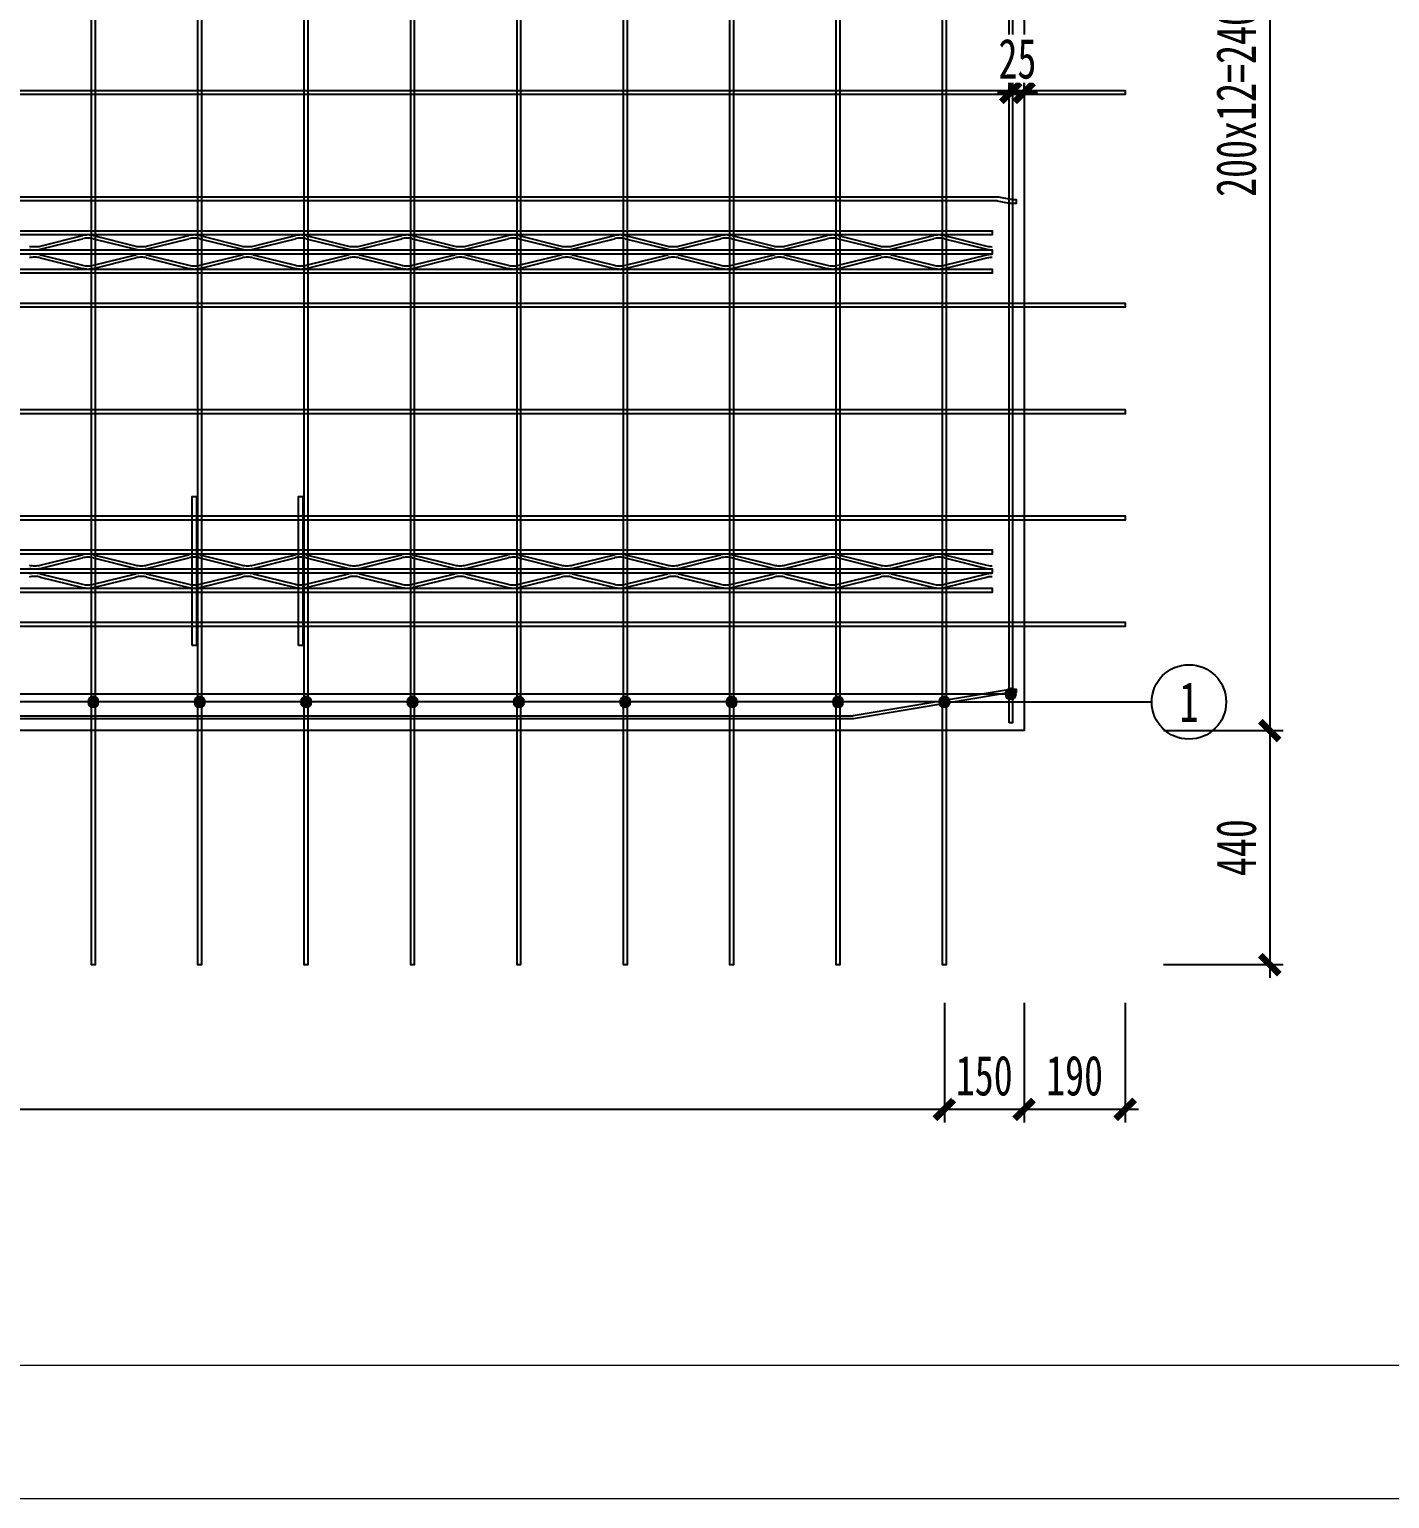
# Model space of a CAD drawing. Extents: x -524 to 129100, y -10500 to 1.
# Drawn here: x 120072 to 122630, y -10500 to -7737 of the extents above; entities that cross this region are included whole.
import ezdxf

# ---------------------------------------------------------------- set-up
doc = ezdxf.new("R2010")
doc.units = 0
doc.header["$LTSCALE"] = 250
doc.linetypes.add('BeePC_CENTER', pattern=[2, 1.25, -0.25, 0.25, -0.25])
doc.layers.get('0').update_dxf_attribs({"linetype": 'CONTINUOUS'})
doc.layers.get('Defpoints').update_dxf_attribs({"linetype": 'CONTINUOUS'})
for name, color, linetype in [('BeePC-CC', 171, 'CONTINUOUS'), ('BeePC-CCBZ', 110, 'CONTINUOUS'), ('BeePC-GJ-LEVEL', 141, 'CONTINUOUS'), ('BeePC-GJ-Truss', 185, 'CONTINUOUS'), ('BeePC-TONG-ZT', 50, 'CONTINUOUS')]:
    doc.layers.add(name, color=color, linetype=linetype)
doc.layers.add('G-ANNO-TTLB', color=7, linetype='CONTINUOUS', lineweight=9)
doc.layers.add('G-ANNO-TTLB-THIN', color=7, linetype='CONTINUOUS', lineweight=9)
doc.styles.add('BeePC_Dim', font='simfang.ttf', dxfattribs={"width": 0.7})
doc.styles.add('通用样式', font='simfang.ttf', dxfattribs={"width": 0.7})
doc.dimstyles.new('BeePC_DIM_25_25', dxfattribs={"dimtxt": 75, "dimasz": 25, "dimexe": 25, "dimexo": 0, "dimgap": 25, "dimtad": 1, "dimdec": 0, "dimzin": 0, "dimdsep": 46, "dimtxsty": 'BeePC_Dim', "dimblk": 'ARCHTICK', "dimcen": 0, "dimdle": 25, "dimclrt": 7, "dimadec": 0, "dimazin": 0, "dimtfac": 1, "dimtdec": 0, "dimtix": 1, "dimtmove": 2, "dimatfit": 3, "dimfxl": 250, "dimfxlon": 1, "dimtfill": 1, "dimtolj": 1, "dimtzin": 0, "dimarcsym": 0})

# ---------------------------------------------------------------- blocks, each defined once
blk = doc.blocks.new('A2-嗡嗡 - A2_嗡嗡-493291-DB1详图')
at = {"layer": 'G-ANNO-TTLB'}
blk.add_line((586.5, -513), (27.5, -513), dxfattribs=at)
at = {"layer": 'G-ANNO-TTLB-THIN'}
blk.add_line((2.5, -523), (596.5, -523), dxfattribs=at)
blk = doc.blocks.new('_ArchTick')
at = {"color": 0, "linetype": 'ByBlock', "const_width": 0.5}
blk.add_lwpolyline([(-0.71, -0.71), (0.71, 0.71)], dxfattribs=at)
blk = doc.blocks.new('*D213')
at = {"layer": 'BeePC-CCBZ', "color": 0, "lineweight": -2, "transparency": 16777216}
for p, q in [((114592.6, -9568), (114592.6, -9793)), ((121792.6, -9568), (121792.6, -9793)), ((114567.6, -9768), (121817.6, -9768))]:
    blk.add_line(p, q, dxfattribs=at)
at = {"layer": 'Defpoints', "color": 0, "transparency": 16777216}
for p in [(114592.6, -7503.7), (121792.6, -7856), (121792.6, -9768)]:
    blk.add_point(p, dxfattribs=at)
at = {"layer": 'BeePC-CCBZ', "color": 0, "lineweight": -2, "transparency": 16777216, "xscale": 25, "yscale": 25, "zscale": 25, "rotation": 180}
blk.add_blockref('_ArchTick', (114592.6, -9768), dxfattribs=at)
at = {"layer": 'BeePC-CCBZ', "color": 0, "lineweight": -2, "transparency": 16777216, "xscale": 25, "yscale": 25, "zscale": 25}
blk.add_blockref('_ArchTick', (121792.6, -9768), dxfattribs=at)
at = {"layer": 'BeePC-CCBZ', "color": 7, "linetype": 'BeePC_CENTER', "transparency": 16777216, "insert": (118192.6, -9705), "char_height": 75, "attachment_point": 5, "style": 'BeePC_Dim', "bg_fill": 3, "box_fill_scale": 1.1, "bg_fill_color": 256, "bg_fill_true_color": 13158600, "bg_fill_transparency": 0}
blk.add_mtext('\\A1;200x36=7200', dxfattribs=at)
blk = doc.blocks.new('*D214')
at = {"layer": 'BeePC-CCBZ', "color": 0, "lineweight": -2, "transparency": 16777216}
for p, q in [((121792.6, -9568), (121792.6, -9793)), ((121942.4, -9568), (121942.4, -9793)), ((121767.6, -9768), (121967.4, -9768))]:
    blk.add_line(p, q, dxfattribs=at)
at = {"layer": 'Defpoints', "color": 0, "transparency": 16777216}
for p in [(121792.6, -7856), (121942.4, -7856), (121942.4, -9768)]:
    blk.add_point(p, dxfattribs=at)
at = {"layer": 'BeePC-CCBZ', "color": 0, "lineweight": -2, "transparency": 16777216, "xscale": 25, "yscale": 25, "zscale": 25}
blk.add_blockref('_ArchTick', (121792.6, -9768), dxfattribs=at)
at = {"layer": 'BeePC-CCBZ', "color": 0, "lineweight": -2, "transparency": 16777216, "xscale": 25, "yscale": 25, "zscale": 25, "rotation": 180}
blk.add_blockref('_ArchTick', (121942.4, -9768), dxfattribs=at)
at = {"layer": 'BeePC-CCBZ', "color": 7, "linetype": 'BeePC_CENTER', "transparency": 16777216, "insert": (121867.5, -9705), "char_height": 75, "attachment_point": 5, "style": 'BeePC_Dim', "bg_fill": 3, "box_fill_scale": 1.1, "bg_fill_color": 256, "bg_fill_true_color": 13158600, "bg_fill_transparency": 0}
blk.add_mtext('\\A1;150', dxfattribs=at)
blk = doc.blocks.new('*D215')
at = {"layer": 'BeePC-CCBZ', "color": 0, "lineweight": -2, "transparency": 16777216}
for p, q in [((121942.4, -9568), (121942.4, -9793)), ((122132.4, -9568), (122132.4, -9793)), ((121917.4, -9768), (122157.4, -9768))]:
    blk.add_line(p, q, dxfattribs=at)
at = {"layer": 'Defpoints', "color": 0, "transparency": 16777216}
for p in [(122132.4, -6856), (121942.4, -7856), (122132.4, -9768)]:
    blk.add_point(p, dxfattribs=at)
at = {"layer": 'BeePC-CCBZ', "color": 0, "lineweight": -2, "transparency": 16777216, "xscale": 25, "yscale": 25, "zscale": 25, "rotation": 180}
blk.add_blockref('_ArchTick', (121942.4, -9768), dxfattribs=at)
at = {"layer": 'BeePC-CCBZ', "color": 0, "lineweight": -2, "transparency": 16777216, "xscale": 25, "yscale": 25, "zscale": 25}
blk.add_blockref('_ArchTick', (122132.4, -9768), dxfattribs=at)
at = {"layer": 'BeePC-CCBZ', "color": 7, "linetype": 'BeePC_CENTER', "transparency": 16777216, "insert": (122037.4, -9705), "char_height": 75, "attachment_point": 5, "style": 'BeePC_Dim', "bg_fill": 3, "box_fill_scale": 1.1, "bg_fill_color": 256, "bg_fill_true_color": 13158600, "bg_fill_transparency": 0}
blk.add_mtext('\\A1;190', dxfattribs=at)
blk = doc.blocks.new('*D217')
at = {"layer": 'BeePC-CCBZ', "color": 0, "lineweight": -2, "transparency": 16777216}
for p, q in [((122204.4, -6656), (122429.4, -6656)), ((122404.4, -6631), (122404.4, -9081)), ((122204.4, -9056), (122429.4, -9056))]:
    blk.add_line(p, q, dxfattribs=at)
at = {"layer": 'Defpoints', "color": 0, "transparency": 16777216}
for p in [(118182.6, -6656), (118182.6, -9056), (122404.4, -9056)]:
    blk.add_point(p, dxfattribs=at)
at = {"layer": 'BeePC-CCBZ', "color": 0, "lineweight": -2, "transparency": 16777216, "xscale": 25, "yscale": 25, "zscale": 25}
for p, rotation in [((122404.4, -6656), 90), ((122404.4, -9056), 270)]:
    blk.add_blockref('_ArchTick', p, dxfattribs=dict(at, rotation=rotation))
at = {"layer": 'BeePC-CCBZ', "color": 7, "linetype": 'BeePC_CENTER', "transparency": 16777216, "insert": (122341.5, -7856), "char_height": 75, "attachment_point": 5, "rotation": 90, "style": 'BeePC_Dim', "bg_fill": 3, "box_fill_scale": 1.1, "bg_fill_color": 256, "bg_fill_true_color": 13158600, "bg_fill_transparency": 0}
blk.add_mtext('\\A1;200x12=2400', dxfattribs=at)
blk = doc.blocks.new('*D218')
at = {"layer": 'BeePC-CCBZ', "color": 0, "lineweight": -2, "transparency": 16777216}
for p, q in [((122404.4, -9031), (122404.4, -9521)), ((122204.4, -9056), (122429.4, -9056)), ((122204.4, -9496), (122429.4, -9496))]:
    blk.add_line(p, q, dxfattribs=at)
at = {"layer": 'Defpoints', "color": 0, "transparency": 16777216}
for p in [(118182.6, -9056), (114792.6, -9496), (122404.4, -9496)]:
    blk.add_point(p, dxfattribs=at)
at = {"layer": 'BeePC-CCBZ', "color": 0, "lineweight": -2, "transparency": 16777216, "xscale": 25, "yscale": 25, "zscale": 25}
for p, rotation in [((122404.4, -9056), 90), ((122404.4, -9496), 270)]:
    blk.add_blockref('_ArchTick', p, dxfattribs=dict(at, rotation=rotation))
at = {"layer": 'BeePC-CCBZ', "color": 7, "linetype": 'BeePC_CENTER', "transparency": 16777216, "insert": (122341.5, -9276), "char_height": 75, "attachment_point": 5, "rotation": 90, "style": 'BeePC_Dim', "bg_fill": 3, "box_fill_scale": 1.1, "bg_fill_color": 256, "bg_fill_true_color": 13158600, "bg_fill_transparency": 0}
blk.add_mtext('\\A1;440', dxfattribs=at)
blk = doc.blocks.new('*D222')
at = {"layer": 'BeePC-CCBZ', "color": 0, "lineweight": -2, "transparency": 16777216}
for p, q in [((121917.4, -7856), (121917.4, -7831)), ((121942.4, -7856), (121942.4, -7831)), ((121892.4, -7856), (121967.4, -7856))]:
    blk.add_line(p, q, dxfattribs=at)
at = {"layer": 'Defpoints', "color": 0, "transparency": 16777216}
for p in [(121917.4, -7856), (121942.4, -7856), (121942.4, -7856)]:
    blk.add_point(p, dxfattribs=at)
at = {"layer": 'BeePC-CCBZ', "color": 0, "lineweight": -2, "transparency": 16777216, "xscale": 25, "yscale": 25, "zscale": 25}
blk.add_blockref('_ArchTick', (121917.4, -7856), dxfattribs=at)
at = {"layer": 'BeePC-CCBZ', "color": 0, "lineweight": -2, "transparency": 16777216, "xscale": 25, "yscale": 25, "zscale": 25, "rotation": 180}
blk.add_blockref('_ArchTick', (121942.4, -7856), dxfattribs=at)
at = {"layer": 'BeePC-CCBZ', "color": 7, "linetype": 'BeePC_CENTER', "transparency": 16777216, "insert": (121929.9, -7793), "char_height": 75, "attachment_point": 5, "style": 'BeePC_Dim', "bg_fill": 3, "box_fill_scale": 1.1, "bg_fill_color": 256, "bg_fill_true_color": 13158600, "bg_fill_transparency": 0}
blk.add_mtext('\\A1;25', dxfattribs=at)
blk = doc.blocks.new('BeePC_TagPoint')
h = blk.add_hatch(color=256)
edge = h.paths.add_edge_path(flags=0)
edge.add_arc((0, 0), 10, 0, 180)
edge.add_arc((0, 0), 10, 180, 360)
blk.add_lwpolyline([(10, 0, 1), (-10, 0, 1)], format="xyb", close=True)

msp = doc.modelspace()

# ---------------------------------------------------------------- block references
at = {"xscale": 25, "yscale": 25, "zscale": 25}
msp.add_blockref('A2-嗡嗡 - A2_嗡嗡-493291-DB1详图', (114187.5, 2575), dxfattribs=at)

# ---------------------------------------------------------------- next in the draw order: linework, layer by layer
for points in [[(120378.6, -8896), (120378.6, -8616), (120386.6, -8616), (120386.6, -8896), (120378.6, -8896)], [(120578.6, -8896), (120578.6, -8616), (120586.6, -8616), (120586.6, -8896), (120578.6, -8896)]]:
    msp.add_lwpolyline(points)
at = {"layer": 'BeePC-GJ-LEVEL'}
for points in [[(120188.6, -6185), (120188.6, -9496), (120196.6, -9496), (120196.6, -6185)], [(120388.6, -6185), (120388.6, -9496), (120396.6, -9496), (120396.6, -6185)], [(120588.6, -6185), (120588.6, -9496), (120596.6, -9496), (120596.6, -6185)], [(120788.6, -6185), (120788.6, -9496), (120796.6, -9496), (120796.6, -6185)], [(120988.6, -6185), (120988.6, -9496), (120996.6, -9496), (120996.6, -6185)], [(121188.6, -6185), (121188.6, -9496), (121196.6, -9496), (121196.6, -6185)], [(121388.6, -6185), (121388.6, -9496), (121396.6, -9496), (121396.6, -6185)], [(121588.6, -6185), (121588.6, -9496), (121596.6, -9496), (121596.6, -6185)], [(121788.6, -6185), (121788.6, -9496), (121796.6, -9496), (121796.6, -6185)], [(121914.4, -9041), (121914.4, -6671), (121920.4, -6671), (121920.4, -9041), (121914.4, -9041)], [(114282.8, -7852), (122132.4, -7852), (122132.4, -7860), (114282.8, -7860), (114282.8, -7852)], [(114282.8, -8252), (122132.4, -8252), (122132.4, -8260), (114282.8, -8260), (114282.8, -8252)], [(114282.8, -8452), (122132.4, -8452), (122132.4, -8460), (114282.8, -8460), (114282.8, -8452)], [(114282.8, -8652), (122132.4, -8652), (122132.4, -8660), (114282.8, -8660), (114282.8, -8652)], [(114282.8, -8852), (122132.4, -8852), (122132.4, -8860), (114282.8, -8860), (114282.8, -8852)]]:
    msp.add_lwpolyline(points, dxfattribs=at)
for points in [[(121919.7, -8057), (121927.4, -8057), (121927.4, -8065), (121919.7, -8065, -0.047142), (121915.2, -8064.5), (121892.7, -8060.2, 0.047142), (121889.7, -8060), (114282.8, -8060), (114282.8, -8052), (121889.7, -8052, -0.047142), (121894.2, -8052.4), (121916.7, -8056.7, 0.047142), (121919.7, -8057)], [(121621, -9027.8), (121916.1, -8978.2, -0.041652), (121919, -8978), (121927.4, -8978), (121927.4, -8984), (121919, -8984, 0.041652), (121917.1, -8984.1), (121622, -9033.7, -0.041652), (121619, -9034), (114996.5, -9034, -0.041652), (114993.6, -9033.7), (114698.5, -8984.1, 0.041652), (114696.5, -8984), (114437.8, -8984), (114437.8, -8978), (114696.5, -8978, -0.041652), (114699.5, -8978.2), (114994.6, -9027.8, 0.041652), (114996.5, -9028), (121619, -9028, 0.041652), (121621, -9027.8)]]:
    msp.add_lwpolyline(points, format="xyb", dxfattribs=at)
at = {"layer": 'BeePC-GJ-Truss'}
for points in [[(114482.6, -8116), (121882.6, -8116), (121882.6, -8124), (114482.6, -8124), (114482.6, -8116)], [(114482.6, -8152), (121882.6, -8152), (121882.6, -8160), (114482.6, -8160), (114482.6, -8152), (114486, -8151.8), (114489.2, -8151.5), (114492.8, -8150.8), (114572.4, -8131.1)], [(120092.8, -8144.8), (120172.4, -8125.1)], [(120092.8, -8150.8), (120172.4, -8131.1)], [(120192.8, -8125.1), (120272.4, -8144.8)], [(120192.8, -8131.1), (120272.4, -8150.8)], [(120292.8, -8144.8), (120372.4, -8125.1)], [(120292.8, -8150.8), (120372.4, -8131.1)], [(120392.8, -8125.1), (120472.4, -8144.8)], [(120392.8, -8131.1), (120472.4, -8150.8)], [(120492.8, -8144.8), (120572.4, -8125.1)], [(120492.8, -8150.8), (120572.4, -8131.1)], [(120592.8, -8125.1), (120672.4, -8144.8)], [(120592.8, -8131.1), (120672.4, -8150.8)], [(120692.8, -8144.8), (120772.4, -8125.1)], [(120692.8, -8150.8), (120772.4, -8131.1)], [(120792.8, -8125.1), (120872.4, -8144.8)], [(120792.8, -8131.1), (120872.4, -8150.8)], [(120892.8, -8144.8), (120972.4, -8125.1)], [(120892.8, -8150.8), (120972.4, -8131.1)], [(120992.8, -8125.1), (121072.4, -8144.8)], [(120992.8, -8131.1), (121072.4, -8150.8)], [(121092.8, -8144.8), (121172.4, -8125.1)], [(121092.8, -8150.8), (121172.4, -8131.1)], [(121192.8, -8125.1), (121272.4, -8144.8)], [(121192.8, -8131.1), (121272.4, -8150.8)], [(121292.8, -8144.8), (121372.4, -8125.1)], [(121292.8, -8150.8), (121372.4, -8131.1)], [(121392.8, -8125.1), (121472.4, -8144.8)], [(121392.8, -8131.1), (121472.4, -8150.8)], [(121492.8, -8144.8), (121572.4, -8125.1)], [(121492.8, -8150.8), (121572.4, -8131.1)], [(121592.8, -8125.1), (121672.4, -8144.8)], [(121592.8, -8131.1), (121672.4, -8150.8)], [(121692.8, -8144.8), (121772.4, -8125.1)], [(121692.8, -8150.8), (121772.4, -8131.1)], [(121792.8, -8125.1), (121872.4, -8144.8), (121875.5, -8145.5), (121878.6, -8145.9), (121882.6, -8146)], [(121792.8, -8131.1), (121872.4, -8150.8), (121876, -8151.5), (121879.2, -8151.8), (121882.6, -8152)], [(120092.8, -8161.1), (120172.4, -8180.8)], [(120092.8, -8167.1), (120172.4, -8186.8)], [(120192.8, -8180.8), (120272.4, -8161.1)], [(120192.8, -8186.8), (120272.4, -8167.1)], [(120292.8, -8161.1), (120372.4, -8180.8)], [(120292.8, -8167.1), (120372.4, -8186.8)], [(120392.8, -8180.8), (120472.4, -8161.1)], [(120392.8, -8186.8), (120472.4, -8167.1)], [(120492.8, -8161.1), (120572.4, -8180.8)], [(120492.8, -8167.1), (120572.4, -8186.8)], [(120592.8, -8180.8), (120672.4, -8161.1)], [(120592.8, -8186.8), (120672.4, -8167.1)], [(120692.8, -8161.1), (120772.4, -8180.8)], [(120692.8, -8167.1), (120772.4, -8186.8)], [(120792.8, -8180.8), (120872.4, -8161.1)], [(120792.8, -8186.8), (120872.4, -8167.1)], [(120892.8, -8161.1), (120972.4, -8180.8)], [(120892.8, -8167.1), (120972.4, -8186.8)], [(120992.8, -8180.8), (121072.4, -8161.1)], [(120992.8, -8186.8), (121072.4, -8167.1)], [(121092.8, -8161.1), (121172.4, -8180.8)], [(121092.8, -8167.1), (121172.4, -8186.8)], [(121192.8, -8180.8), (121272.4, -8161.1)], [(121192.8, -8186.8), (121272.4, -8167.1)], [(121292.8, -8161.1), (121372.4, -8180.8)], [(121292.8, -8167.1), (121372.4, -8186.8)], [(121392.8, -8180.8), (121472.4, -8161.1)], [(121392.8, -8186.8), (121472.4, -8167.1)], [(121492.8, -8161.1), (121572.4, -8180.8)], [(121492.8, -8167.1), (121572.4, -8186.8)], [(121592.8, -8180.8), (121672.4, -8161.1)], [(121592.8, -8186.8), (121672.4, -8167.1)], [(121692.8, -8161.1), (121772.4, -8180.8)], [(121692.8, -8167.1), (121772.4, -8186.8)], [(121792.8, -8180.8), (121872.4, -8161.1), (121876, -8160.5), (121879.2, -8160.1), (121882.6, -8160)], [(121792.8, -8186.8), (121872.4, -8167.1), (121876.1, -8166.3), (121879.3, -8166), (121882.6, -8166)], [(114482.6, -8188), (121882.6, -8188), (121882.6, -8196), (114482.6, -8196), (114482.6, -8188)], [(114482.6, -8716), (121882.6, -8716), (121882.6, -8724), (114482.6, -8724), (114482.6, -8716)], [(120092.8, -8744.8), (120172.4, -8725.1)], [(120192.8, -8725.1), (120272.4, -8744.8)], [(120292.8, -8744.8), (120372.4, -8725.1)], [(120392.8, -8725.1), (120472.4, -8744.8)], [(120492.8, -8744.8), (120572.4, -8725.1)], [(120592.8, -8725.1), (120672.4, -8744.8)], [(120692.8, -8744.8), (120772.4, -8725.1)], [(120792.8, -8725.1), (120872.4, -8744.8)], [(120892.8, -8744.8), (120972.4, -8725.1)], [(120992.8, -8725.1), (121072.4, -8744.8)], [(121092.8, -8744.8), (121172.4, -8725.1)], [(121192.8, -8725.1), (121272.4, -8744.8)], [(121292.8, -8744.8), (121372.4, -8725.1)], [(121392.8, -8725.1), (121472.4, -8744.8)], [(121492.8, -8744.8), (121572.4, -8725.1)], [(121592.8, -8725.1), (121672.4, -8744.8)], [(121692.8, -8744.8), (121772.4, -8725.1)], [(121792.8, -8725.1), (121872.4, -8744.8), (121875.5, -8745.5), (121878.6, -8745.9), (121882.6, -8746)], [(114482.6, -8752), (121882.6, -8752), (121882.6, -8760), (114482.6, -8760), (114482.6, -8752), (114486, -8751.8), (114489.2, -8751.5), (114492.8, -8750.8), (114572.4, -8731.1)], [(120092.8, -8750.8), (120172.4, -8731.1)], [(120192.8, -8731.1), (120272.4, -8750.8)], [(120292.8, -8750.8), (120372.4, -8731.1)], [(120392.8, -8731.1), (120472.4, -8750.8)], [(120492.8, -8750.8), (120572.4, -8731.1)], [(120592.8, -8731.1), (120672.4, -8750.8)], [(120692.8, -8750.8), (120772.4, -8731.1)], [(120792.8, -8731.1), (120872.4, -8750.8)], [(120892.8, -8750.8), (120972.4, -8731.1)], [(120992.8, -8731.1), (121072.4, -8750.8)], [(121092.8, -8750.8), (121172.4, -8731.1)], [(121192.8, -8731.1), (121272.4, -8750.8)], [(121292.8, -8750.8), (121372.4, -8731.1)], [(121392.8, -8731.1), (121472.4, -8750.8)], [(121492.8, -8750.8), (121572.4, -8731.1)], [(121592.8, -8731.1), (121672.4, -8750.8)], [(121692.8, -8750.8), (121772.4, -8731.1)], [(121792.8, -8731.1), (121872.4, -8750.8), (121876, -8751.5), (121879.2, -8751.8), (121882.6, -8752)], [(120092.8, -8761.1), (120172.4, -8780.8)], [(120092.8, -8767.1), (120172.4, -8786.8)], [(120192.8, -8780.8), (120272.4, -8761.1)], [(120192.8, -8786.8), (120272.4, -8767.1)], [(120292.8, -8761.1), (120372.4, -8780.8)], [(120292.8, -8767.1), (120372.4, -8786.8)], [(120392.8, -8780.8), (120472.4, -8761.1)], [(120392.8, -8786.8), (120472.4, -8767.1)], [(120492.8, -8761.1), (120572.4, -8780.8)], [(120492.8, -8767.1), (120572.4, -8786.8)], [(120592.8, -8780.8), (120672.4, -8761.1)], [(120592.8, -8786.8), (120672.4, -8767.1)], [(120692.8, -8761.1), (120772.4, -8780.8)], [(120692.8, -8767.1), (120772.4, -8786.8)], [(120792.8, -8780.8), (120872.4, -8761.1)], [(120792.8, -8786.8), (120872.4, -8767.1)], [(120892.8, -8761.1), (120972.4, -8780.8)], [(120892.8, -8767.1), (120972.4, -8786.8)], [(120992.8, -8780.8), (121072.4, -8761.1)], [(120992.8, -8786.8), (121072.4, -8767.1)], [(121092.8, -8761.1), (121172.4, -8780.8)], [(121092.8, -8767.1), (121172.4, -8786.8)], [(121192.8, -8780.8), (121272.4, -8761.1)], [(121192.8, -8786.8), (121272.4, -8767.1)], [(121292.8, -8761.1), (121372.4, -8780.8)], [(121292.8, -8767.1), (121372.4, -8786.8)], [(121392.8, -8780.8), (121472.4, -8761.1)], [(121392.8, -8786.8), (121472.4, -8767.1)], [(121492.8, -8761.1), (121572.4, -8780.8)], [(121492.8, -8767.1), (121572.4, -8786.8)], [(121592.8, -8780.8), (121672.4, -8761.1)], [(121592.8, -8786.8), (121672.4, -8767.1)], [(121692.8, -8761.1), (121772.4, -8780.8)], [(121692.8, -8767.1), (121772.4, -8786.8)], [(121792.8, -8780.8), (121872.4, -8761.1), (121876, -8760.5), (121879.2, -8760.1), (121882.6, -8760)], [(121792.8, -8786.8), (121872.4, -8767.1), (121876.1, -8766.3), (121879.3, -8766), (121882.6, -8766)], [(114482.6, -8788), (121882.6, -8788), (121882.6, -8796), (114482.6, -8796), (114482.6, -8788)]]:
    msp.add_lwpolyline(points, dxfattribs=at)
for centre, major_axis, start_param, end_param in [((120081.4, -8142.5), (12, 0), 3.861169, 4.813041), ((120083.8, -8142.5), (12, 0), 4.611737, 5.563609), ((120183.8, -8129.1), (18, 0), 1.635672, 2.256488), ((120181.4, -8133.4), (12, 0), 1.470144, 2.422017), ((120181.4, -8129.1), (18, 0), 0.885104, 1.50592), ((120183.8, -8133.4), (12, 0), 0.719576, 1.671449), ((120281.4, -8142.5), (12, 0), 3.861169, 4.813041), ((120283.8, -8142.5), (12, 0), 4.611737, 5.563609), ((120383.8, -8129.1), (18, 0), 1.635672, 2.256488), ((120381.4, -8133.4), (12, 0), 1.470144, 2.422017), ((120381.4, -8129.1), (18, 0), 0.885104, 1.50592), ((120383.8, -8133.4), (12, 0), 0.719576, 1.671449), ((120481.4, -8142.5), (12, 0), 3.861169, 4.813041), ((120483.8, -8142.5), (12, 0), 4.611737, 5.563609), ((120583.8, -8129.1), (18, 0), 1.635672, 2.256488), ((120581.4, -8133.4), (12, 0), 1.470144, 2.422017), ((120581.4, -8129.1), (18, 0), 0.885104, 1.50592), ((120583.8, -8133.4), (12, 0), 0.719576, 1.671449), ((120681.4, -8142.5), (12, 0), 3.861169, 4.813041), ((120683.8, -8142.5), (12, 0), 4.611737, 5.563609), ((120783.8, -8129.1), (18, 0), 1.635672, 2.256488), ((120781.4, -8133.4), (12, 0), 1.470144, 2.422017), ((120781.4, -8129.1), (18, 0), 0.885104, 1.50592), ((120783.8, -8133.4), (12, 0), 0.719576, 1.671449), ((120881.4, -8142.5), (12, 0), 3.861169, 4.813041), ((120883.8, -8142.5), (12, 0), 4.611737, 5.563609), ((120983.8, -8129.1), (18, 0), 1.635672, 2.256488), ((120981.4, -8133.4), (12, 0), 1.470144, 2.422017), ((120981.4, -8129.1), (18, 0), 0.885104, 1.50592), ((120983.8, -8133.4), (12, 0), 0.719576, 1.671449), ((121081.4, -8142.5), (12, 0), 3.861169, 4.813041), ((121083.8, -8142.5), (12, 0), 4.611737, 5.563609), ((121183.8, -8129.1), (18, 0), 1.635672, 2.256488), ((121181.4, -8133.4), (12, 0), 1.470144, 2.422017), ((121181.4, -8129.1), (18, 0), 0.885104, 1.50592), ((121183.8, -8133.4), (12, 0), 0.719576, 1.671449), ((121281.4, -8142.5), (12, 0), 3.861169, 4.813041), ((121283.8, -8142.5), (12, 0), 4.611737, 5.563609), ((121383.8, -8129.1), (18, 0), 1.635672, 2.256488), ((121381.4, -8133.4), (12, 0), 1.470144, 2.422017), ((121381.4, -8129.1), (18, 0), 0.885104, 1.50592), ((121383.8, -8133.4), (12, 0), 0.719576, 1.671449), ((121481.4, -8142.5), (12, 0), 3.861169, 4.813041), ((121483.8, -8142.5), (12, 0), 4.611737, 5.563609), ((121583.8, -8129.1), (18, 0), 1.635672, 2.256488), ((121581.4, -8133.4), (12, 0), 1.470144, 2.422017), ((121581.4, -8129.1), (18, 0), 0.885104, 1.50592), ((121583.8, -8133.4), (12, 0), 0.719576, 1.671449), ((121681.4, -8142.5), (12, 0), 3.861169, 4.813041), ((121683.8, -8142.5), (12, 0), 4.611737, 5.563609), ((121783.8, -8129.1), (18, 0), 1.635672, 2.256488), ((121781.4, -8133.4), (12, 0), 1.470144, 2.422017), ((121781.4, -8129.1), (18, 0), 0.885104, 1.50592), ((121783.8, -8133.4), (12, 0), 0.719576, 1.671449), ((120083.8, -8146.8), (18, 0), 4.026697, 4.647513), ((120083.8, -8165.1), (18, 0), 1.635672, 2.256488), ((120081.4, -8169.4), (12, 0), 1.470144, 2.422017), ((120081.4, -8146.8), (18, 0), 4.777265, 5.398081), ((120081.4, -8165.1), (18, 0), 0.885104, 1.50592), ((120083.8, -8169.4), (12, 0), 0.719576, 1.671449), ((120283.8, -8146.8), (18, 0), 4.026697, 4.647513), ((120283.8, -8165.1), (18, 0), 1.635672, 2.256488), ((120281.4, -8169.4), (12, 0), 1.470144, 2.422017), ((120281.4, -8146.8), (18, 0), 4.777265, 5.398081), ((120281.4, -8165.1), (18, 0), 0.885104, 1.50592), ((120283.8, -8169.4), (12, 0), 0.719576, 1.671449), ((120483.8, -8146.8), (18, 0), 4.026697, 4.647513), ((120483.8, -8165.1), (18, 0), 1.635672, 2.256488), ((120481.4, -8169.4), (12, 0), 1.470144, 2.422017), ((120481.4, -8146.8), (18, 0), 4.777265, 5.398081), ((120481.4, -8165.1), (18, 0), 0.885104, 1.50592), ((120483.8, -8169.4), (12, 0), 0.719576, 1.671449), ((120683.8, -8146.8), (18, 0), 4.026697, 4.647513), ((120683.8, -8165.1), (18, 0), 1.635672, 2.256488), ((120681.4, -8169.4), (12, 0), 1.470144, 2.422017), ((120681.4, -8146.8), (18, 0), 4.777265, 5.398081), ((120681.4, -8165.1), (18, 0), 0.885104, 1.50592), ((120683.8, -8169.4), (12, 0), 0.719576, 1.671449), ((120883.8, -8146.8), (18, 0), 4.026697, 4.647513), ((120883.8, -8165.1), (18, 0), 1.635672, 2.256488), ((120881.4, -8169.4), (12, 0), 1.470144, 2.422017), ((120881.4, -8146.8), (18, 0), 4.777265, 5.398081), ((120881.4, -8165.1), (18, 0), 0.885104, 1.50592), ((120883.8, -8169.4), (12, 0), 0.719576, 1.671449), ((121083.8, -8146.8), (18, 0), 4.026697, 4.647513), ((121083.8, -8165.1), (18, 0), 1.635672, 2.256488), ((121081.4, -8169.4), (12, 0), 1.470144, 2.422017), ((121081.4, -8146.8), (18, 0), 4.777265, 5.398081), ((121081.4, -8165.1), (18, 0), 0.885104, 1.50592), ((121083.8, -8169.4), (12, 0), 0.719576, 1.671449), ((121283.8, -8146.8), (18, 0), 4.026697, 4.647513), ((121283.8, -8165.1), (18, 0), 1.635672, 2.256488), ((121281.4, -8169.4), (12, 0), 1.470144, 2.422017), ((121281.4, -8146.8), (18, 0), 4.777265, 5.398081), ((121281.4, -8165.1), (18, 0), 0.885104, 1.50592), ((121283.8, -8169.4), (12, 0), 0.719576, 1.671449), ((121483.8, -8146.8), (18, 0), 4.026697, 4.647513), ((121483.8, -8165.1), (18, 0), 1.635672, 2.256488), ((121481.4, -8169.4), (12, 0), 1.470144, 2.422017), ((121481.4, -8146.8), (18, 0), 4.777265, 5.398081), ((121481.4, -8165.1), (18, 0), 0.885104, 1.50592), ((121483.8, -8169.4), (12, 0), 0.719576, 1.671449), ((121683.8, -8146.8), (18, 0), 4.026697, 4.647513), ((121683.8, -8165.1), (18, 0), 1.635672, 2.256488), ((121681.4, -8169.4), (12, 0), 1.470144, 2.422017), ((121681.4, -8146.8), (18, 0), 4.777265, 5.398081), ((121681.4, -8165.1), (18, 0), 0.885104, 1.50592), ((121683.8, -8169.4), (12, 0), 0.719576, 1.671449), ((120181.4, -8178.5), (12, 0), 3.861169, 4.813041), ((120183.8, -8182.8), (18, 0), 4.026697, 4.647513), ((120183.8, -8178.5), (12, 0), 4.611737, 5.563609), ((120181.4, -8182.8), (18, 0), 4.777265, 5.398081), ((120381.4, -8178.5), (12, 0), 3.861169, 4.813041), ((120383.8, -8182.8), (18, 0), 4.026697, 4.647513), ((120383.8, -8178.5), (12, 0), 4.611737, 5.563609), ((120381.4, -8182.8), (18, 0), 4.777265, 5.398081), ((120581.4, -8178.5), (12, 0), 3.861169, 4.813041), ((120583.8, -8182.8), (18, 0), 4.026697, 4.647513), ((120583.8, -8178.5), (12, 0), 4.611737, 5.563609), ((120581.4, -8182.8), (18, 0), 4.777265, 5.398081), ((120781.4, -8178.5), (12, 0), 3.861169, 4.813041), ((120783.8, -8182.8), (18, 0), 4.026697, 4.647513), ((120783.8, -8178.5), (12, 0), 4.611737, 5.563609), ((120781.4, -8182.8), (18, 0), 4.777265, 5.398081), ((120981.4, -8178.5), (12, 0), 3.861169, 4.813041), ((120983.8, -8182.8), (18, 0), 4.026697, 4.647513), ((120983.8, -8178.5), (12, 0), 4.611737, 5.563609), ((120981.4, -8182.8), (18, 0), 4.777265, 5.398081), ((121181.4, -8178.5), (12, 0), 3.861169, 4.813041), ((121183.8, -8182.8), (18, 0), 4.026697, 4.647513), ((121183.8, -8178.5), (12, 0), 4.611737, 5.563609), ((121181.4, -8182.8), (18, 0), 4.777265, 5.398081), ((121381.4, -8178.5), (12, 0), 3.861169, 4.813041), ((121383.8, -8182.8), (18, 0), 4.026697, 4.647513), ((121383.8, -8178.5), (12, 0), 4.611737, 5.563609), ((121381.4, -8182.8), (18, 0), 4.777265, 5.398081), ((121581.4, -8178.5), (12, 0), 3.861169, 4.813041), ((121583.8, -8182.8), (18, 0), 4.026697, 4.647513), ((121583.8, -8178.5), (12, 0), 4.611737, 5.563609), ((121581.4, -8182.8), (18, 0), 4.777265, 5.398081), ((121781.4, -8178.5), (12, 0), 3.861169, 4.813041), ((121783.8, -8182.8), (18, 0), 4.026697, 4.647513), ((121783.8, -8178.5), (12, 0), 4.611737, 5.563609), ((121781.4, -8182.8), (18, 0), 4.777265, 5.398081), ((120183.8, -8729.1), (18, 0), 1.635672, 2.256488), ((120181.4, -8729.1), (18, 0), 0.885104, 1.50592), ((120383.8, -8729.1), (18, 0), 1.635672, 2.256488), ((120381.4, -8729.1), (18, 0), 0.885104, 1.50592), ((120583.8, -8729.1), (18, 0), 1.635672, 2.256488), ((120581.4, -8729.1), (18, 0), 0.885104, 1.50592), ((120783.8, -8729.1), (18, 0), 1.635672, 2.256488), ((120781.4, -8729.1), (18, 0), 0.885104, 1.50592), ((120983.8, -8729.1), (18, 0), 1.635672, 2.256488), ((120981.4, -8729.1), (18, 0), 0.885104, 1.50592), ((121183.8, -8729.1), (18, 0), 1.635672, 2.256488), ((121181.4, -8729.1), (18, 0), 0.885104, 1.50592), ((121383.8, -8729.1), (18, 0), 1.635672, 2.256488), ((121381.4, -8729.1), (18, 0), 0.885104, 1.50592), ((121583.8, -8729.1), (18, 0), 1.635672, 2.256488), ((121581.4, -8729.1), (18, 0), 0.885104, 1.50592), ((121783.8, -8729.1), (18, 0), 1.635672, 2.256488), ((121781.4, -8729.1), (18, 0), 0.885104, 1.50592), ((120081.4, -8742.5), (12, 0), 3.861169, 4.813041), ((120083.8, -8746.8), (18, 0), 4.026697, 4.647513), ((120083.8, -8742.5), (12, 0), 4.611737, 5.563609), ((120081.4, -8746.8), (18, 0), 4.777265, 5.398081), ((120181.4, -8733.4), (12, 0), 1.470144, 2.422017), ((120183.8, -8733.4), (12, 0), 0.719576, 1.671449), ((120281.4, -8742.5), (12, 0), 3.861169, 4.813041), ((120283.8, -8746.8), (18, 0), 4.026697, 4.647513), ((120283.8, -8742.5), (12, 0), 4.611737, 5.563609), ((120281.4, -8746.8), (18, 0), 4.777265, 5.398081), ((120381.4, -8733.4), (12, 0), 1.470144, 2.422017), ((120383.8, -8733.4), (12, 0), 0.719576, 1.671449), ((120481.4, -8742.5), (12, 0), 3.861169, 4.813041), ((120483.8, -8746.8), (18, 0), 4.026697, 4.647513), ((120483.8, -8742.5), (12, 0), 4.611737, 5.563609), ((120481.4, -8746.8), (18, 0), 4.777265, 5.398081), ((120581.4, -8733.4), (12, 0), 1.470144, 2.422017), ((120583.8, -8733.4), (12, 0), 0.719576, 1.671449), ((120681.4, -8742.5), (12, 0), 3.861169, 4.813041), ((120683.8, -8746.8), (18, 0), 4.026697, 4.647513), ((120683.8, -8742.5), (12, 0), 4.611737, 5.563609), ((120681.4, -8746.8), (18, 0), 4.777265, 5.398081), ((120781.4, -8733.4), (12, 0), 1.470144, 2.422017), ((120783.8, -8733.4), (12, 0), 0.719576, 1.671449), ((120881.4, -8742.5), (12, 0), 3.861169, 4.813041), ((120883.8, -8746.8), (18, 0), 4.026697, 4.647513), ((120883.8, -8742.5), (12, 0), 4.611737, 5.563609), ((120881.4, -8746.8), (18, 0), 4.777265, 5.398081), ((120981.4, -8733.4), (12, 0), 1.470144, 2.422017), ((120983.8, -8733.4), (12, 0), 0.719576, 1.671449), ((121081.4, -8742.5), (12, 0), 3.861169, 4.813041), ((121083.8, -8746.8), (18, 0), 4.026697, 4.647513), ((121083.8, -8742.5), (12, 0), 4.611737, 5.563609), ((121081.4, -8746.8), (18, 0), 4.777265, 5.398081), ((121181.4, -8733.4), (12, 0), 1.470144, 2.422017), ((121183.8, -8733.4), (12, 0), 0.719576, 1.671449), ((121281.4, -8742.5), (12, 0), 3.861169, 4.813041), ((121283.8, -8746.8), (18, 0), 4.026697, 4.647513), ((121283.8, -8742.5), (12, 0), 4.611737, 5.563609), ((121281.4, -8746.8), (18, 0), 4.777265, 5.398081), ((121381.4, -8733.4), (12, 0), 1.470144, 2.422017), ((121383.8, -8733.4), (12, 0), 0.719576, 1.671449), ((121481.4, -8742.5), (12, 0), 3.861169, 4.813041), ((121483.8, -8746.8), (18, 0), 4.026697, 4.647513), ((121483.8, -8742.5), (12, 0), 4.611737, 5.563609), ((121481.4, -8746.8), (18, 0), 4.777265, 5.398081), ((121581.4, -8733.4), (12, 0), 1.470144, 2.422017), ((121583.8, -8733.4), (12, 0), 0.719576, 1.671449), ((121681.4, -8742.5), (12, 0), 3.861169, 4.813041), ((121683.8, -8746.8), (18, 0), 4.026697, 4.647513), ((121683.8, -8742.5), (12, 0), 4.611737, 5.563609), ((121681.4, -8746.8), (18, 0), 4.777265, 5.398081), ((121781.4, -8733.4), (12, 0), 1.470144, 2.422017), ((121783.8, -8733.4), (12, 0), 0.719576, 1.671449), ((120083.8, -8765.1), (18, 0), 1.635672, 2.256488), ((120081.4, -8769.4), (12, 0), 1.470144, 2.422017), ((120081.4, -8765.1), (18, 0), 0.885104, 1.50592), ((120083.8, -8769.4), (12, 0), 0.719576, 1.671449), ((120181.4, -8778.5), (12, 0), 3.861169, 4.813041), ((120183.8, -8778.5), (12, 0), 4.611737, 5.563609), ((120283.8, -8765.1), (18, 0), 1.635672, 2.256488), ((120281.4, -8769.4), (12, 0), 1.470144, 2.422017), ((120281.4, -8765.1), (18, 0), 0.885104, 1.50592), ((120283.8, -8769.4), (12, 0), 0.719576, 1.671449), ((120381.4, -8778.5), (12, 0), 3.861169, 4.813041), ((120383.8, -8778.5), (12, 0), 4.611737, 5.563609), ((120483.8, -8765.1), (18, 0), 1.635672, 2.256488), ((120481.4, -8769.4), (12, 0), 1.470144, 2.422017), ((120481.4, -8765.1), (18, 0), 0.885104, 1.50592), ((120483.8, -8769.4), (12, 0), 0.719576, 1.671449), ((120581.4, -8778.5), (12, 0), 3.861169, 4.813041), ((120583.8, -8778.5), (12, 0), 4.611737, 5.563609), ((120683.8, -8765.1), (18, 0), 1.635672, 2.256488), ((120681.4, -8769.4), (12, 0), 1.470144, 2.422017), ((120681.4, -8765.1), (18, 0), 0.885104, 1.50592), ((120683.8, -8769.4), (12, 0), 0.719576, 1.671449), ((120781.4, -8778.5), (12, 0), 3.861169, 4.813041), ((120783.8, -8778.5), (12, 0), 4.611737, 5.563609), ((120883.8, -8765.1), (18, 0), 1.635672, 2.256488), ((120881.4, -8769.4), (12, 0), 1.470144, 2.422017), ((120881.4, -8765.1), (18, 0), 0.885104, 1.50592), ((120883.8, -8769.4), (12, 0), 0.719576, 1.671449), ((120981.4, -8778.5), (12, 0), 3.861169, 4.813041), ((120983.8, -8778.5), (12, 0), 4.611737, 5.563609), ((121083.8, -8765.1), (18, 0), 1.635672, 2.256488), ((121081.4, -8769.4), (12, 0), 1.470144, 2.422017), ((121081.4, -8765.1), (18, 0), 0.885104, 1.50592), ((121083.8, -8769.4), (12, 0), 0.719576, 1.671449), ((121181.4, -8778.5), (12, 0), 3.861169, 4.813041), ((121183.8, -8778.5), (12, 0), 4.611737, 5.563609), ((121283.8, -8765.1), (18, 0), 1.635672, 2.256488), ((121281.4, -8769.4), (12, 0), 1.470144, 2.422017), ((121281.4, -8765.1), (18, 0), 0.885104, 1.50592), ((121283.8, -8769.4), (12, 0), 0.719576, 1.671449), ((121381.4, -8778.5), (12, 0), 3.861169, 4.813041), ((121383.8, -8778.5), (12, 0), 4.611737, 5.563609), ((121483.8, -8765.1), (18, 0), 1.635672, 2.256488), ((121481.4, -8769.4), (12, 0), 1.470144, 2.422017), ((121481.4, -8765.1), (18, 0), 0.885104, 1.50592), ((121483.8, -8769.4), (12, 0), 0.719576, 1.671449), ((121581.4, -8778.5), (12, 0), 3.861169, 4.813041), ((121583.8, -8778.5), (12, 0), 4.611737, 5.563609), ((121683.8, -8765.1), (18, 0), 1.635672, 2.256488), ((121681.4, -8769.4), (12, 0), 1.470144, 2.422017), ((121681.4, -8765.1), (18, 0), 0.885104, 1.50592), ((121683.8, -8769.4), (12, 0), 0.719576, 1.671449), ((121781.4, -8778.5), (12, 0), 3.861169, 4.813041), ((121783.8, -8778.5), (12, 0), 4.611737, 5.563609), ((120183.8, -8782.8), (18, 0), 4.026697, 4.647513), ((120181.4, -8782.8), (18, 0), 4.777265, 5.398081), ((120383.8, -8782.8), (18, 0), 4.026697, 4.647513), ((120381.4, -8782.8), (18, 0), 4.777265, 5.398081), ((120583.8, -8782.8), (18, 0), 4.026697, 4.647513), ((120581.4, -8782.8), (18, 0), 4.777265, 5.398081), ((120783.8, -8782.8), (18, 0), 4.026697, 4.647513), ((120781.4, -8782.8), (18, 0), 4.777265, 5.398081), ((120983.8, -8782.8), (18, 0), 4.026697, 4.647513), ((120981.4, -8782.8), (18, 0), 4.777265, 5.398081), ((121183.8, -8782.8), (18, 0), 4.026697, 4.647513), ((121181.4, -8782.8), (18, 0), 4.777265, 5.398081), ((121383.8, -8782.8), (18, 0), 4.026697, 4.647513), ((121381.4, -8782.8), (18, 0), 4.777265, 5.398081), ((121583.8, -8782.8), (18, 0), 4.026697, 4.647513), ((121581.4, -8782.8), (18, 0), 4.777265, 5.398081), ((121783.8, -8782.8), (18, 0), 4.026697, 4.647513), ((121781.4, -8782.8), (18, 0), 4.777265, 5.398081)]:
    msp.add_ellipse(centre, major_axis=major_axis, ratio=0.288551, start_param=start_param, end_param=end_param, dxfattribs=at)
at = {"layer": 'BeePC-TONG-ZT'}
msp.add_lwpolyline([(114672.8, -9006), (114422.8, -9006), (114422.8, -6656), (121942.4, -6656), (121942.4, -9056), (114672.8, -9056), (114672.8, -9006)], dxfattribs=at)

# ---------------------------------------------------------------- next in the draw order: dimensions: what is measured, and where the dimension line sits
at = {"layer": 'BeePC-CCBZ'}
dim = msp.add_linear_dim(base=(121792.6, -9768), p1=(114592.6, -7503.7), p2=(121792.6, -7856), angle=0, text='200x36=7200', dimstyle='BeePC_DIM_25_25', override={"dimfxl": 200}, dxfattribs=at)
dim.commit()
dim.dimension.update_dxf_attribs({"geometry": '*D213', "text_midpoint": (118192.6, -9705)})

# ---------------------------------------------------------------- next in the draw order: dimensions: what is measured, and where the dimension line sits
dim = msp.add_linear_dim(base=(121942.4, -9768), p1=(121792.6, -7856), p2=(121942.4, -7856), angle=0, dimstyle='BeePC_DIM_25_25', override={"dimfxl": 200}, dxfattribs=at)
dim.commit()
dim.dimension.update_dxf_attribs({"geometry": '*D214', "text_midpoint": (121867.5, -9705)})

# ---------------------------------------------------------------- next in the draw order: dimensions: what is measured, and where the dimension line sits
dim = msp.add_linear_dim(base=(122132.4, -9768), p1=(121942.4, -7856), p2=(122132.4, -6856), angle=0, dimstyle='BeePC_DIM_25_25', override={"dimfxl": 200}, dxfattribs=at)
dim.commit()
dim.dimension.update_dxf_attribs({"geometry": '*D215', "text_midpoint": (122037.4, -9705)})

# ---------------------------------------------------------------- next in the draw order: dimensions: what is measured, and where the dimension line sits
dim = msp.add_linear_dim(base=(122404.4, -9056), p1=(118182.6, -6656), p2=(118182.6, -9056), angle=90, text='200x12=2400', dimstyle='BeePC_DIM_25_25', override={"dimfxl": 200}, dxfattribs=at)
dim.commit()
dim.dimension.update_dxf_attribs({"geometry": '*D217', "text_midpoint": (122341.5, -7856)})

# ---------------------------------------------------------------- next in the draw order: linework, layer by layer
at = {"layer": 'BeePC-CC'}
for p, q in [((114447.8, -8987), (121917.4, -8987)), ((120192.6, -9002), (119992.6, -9002)), ((120392.6, -9002), (120192.6, -9002)), ((120592.6, -9002), (120392.6, -9002)), ((120792.6, -9002), (120592.6, -9002)), ((120992.6, -9002), (120792.6, -9002)), ((121192.6, -9002), (120992.6, -9002)), ((121392.6, -9002), (121192.6, -9002)), ((121592.6, -9002), (121392.6, -9002)), ((121792.6, -9002), (121592.6, -9002)), ((121792.6, -9002), (122182.4, -9002))]:
    msp.add_line(p, q, dxfattribs=at)

# ---------------------------------------------------------------- next in the draw order: block references
for p in [(121917.4, -8987), (120192.6, -9002), (120392.6, -9002), (120592.6, -9002), (120792.6, -9002), (120992.6, -9002), (121192.6, -9002), (121392.6, -9002), (121592.6, -9002), (121792.6, -9002)]:
    msp.add_blockref('BeePC_TagPoint', p, dxfattribs=at)

# ---------------------------------------------------------------- next in the draw order: dimensions: what is measured, and where the dimension line sits
at = {"layer": 'BeePC-CCBZ'}
for base, p1, p2, angle, override, picture, middle in [((121942.4, -7856), (121917.4, -7856), (121942.4, -7856), 0, {"dimfxl": 50}, '*D222', (121929.9, -7793)), ((122404.4, -9496), (118182.6, -9056), (114792.6, -9496), 90, {"dimfxl": 200}, '*D218', (122341.5, -9276))]:
    dim = msp.add_linear_dim(base=base, p1=p1, p2=p2, angle=angle, dimstyle='BeePC_DIM_25_25', override=override, dxfattribs=at)
    dim.commit()
    dim.dimension.update_dxf_attribs({"geometry": picture, "text_midpoint": middle})

# ---------------------------------------------------------------- next in the draw order: linework, layer by layer
at = {"layer": 'BeePC-CC'}
msp.add_circle((122252.4, -9002), 70, dxfattribs=at)

# ---------------------------------------------------------------- next in the draw order: texts
at = {"layer": 'BeePC-CC', "insert": (122252.4, -9002), "char_height": 75, "attachment_point": 5, "style": '通用样式'}
msp.add_mtext('1', dxfattribs=at)

doc.saveas('drawing.dxf')
